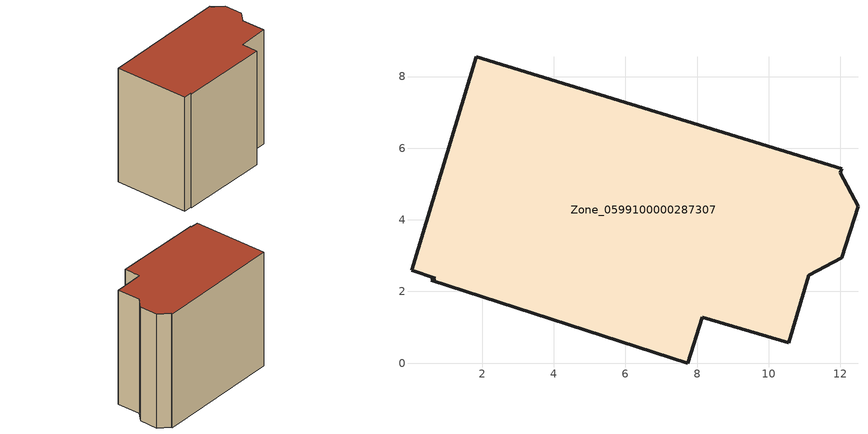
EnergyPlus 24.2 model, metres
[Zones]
Zone_0599100000287307
 floor ground (C_G): 7.74,0 0.58,2.31 0.69,2.38 0.03,2.59 1.84,8.55 12.03,5.43 11.99,5.31 12.49,4.38 12.04,2.94 11.12,2.45 10.56,0.57 8.15,1.28 z0
 wall outside (C_F): 12.03,5.43 1.84,8.55 0.03,2.59 0.69,2.38 0.58,2.31 7.74,0 8.15,1.28 10.56,0.57 11.12,2.45 12.04,2.94 12.49,4.38 11.99,5.31 12.03,5.43 z0:9.91
 roof outside (C_R): 0.58,2.31 7.74,0 8.15,1.28 10.56,0.57 11.12,2.45 12.04,2.94 12.49,4.38 11.99,5.31 12.03,5.43 1.84,8.55 0.03,2.59 0.69,2.38 z9.91
[BUILDING]
Pand.0599100000287307: North Axis=0; Terrain=City; Loads Convergence Tolerance Value=0.04; Temperature Convergence Tolerance Value=0.4; Solar Distribution=FullExterior; Maximum Number of Warmup Days=25; Minimum Number of Warmup Days=1
[Site:Location]
Rotterdam.The.Hague.AP_ZH_NLD Design_Conditions: Latitude=51.96; Longitude=4.45; Time Zone=1; Elevation=-4.5
[SITE:GROUNDTEMPERATURE:BUILDINGSURFACE]
18, 18, 18, 18, 18, 18, 18, 18, 18, 18, 18, 18
[MATERIAL] Thermal Absorptance=0.9; Solar Absorptance=0.7; Visible Absorptance=0.7
Name | Roughness | Thickness | Conductivity | Density | Specific Heat
G.TC.1946 | MediumSmooth | 0.15 | 1 | 540 | 1210
F.TC.1946 | Rough | 0.3 | 0.857143 | 1920 | 840
R.TC.1946 | MediumRough | 0.2 | 0.909091 | 1500 | 1000
[CONSTRUCTION]
C_G: G.TC.1946
C_F: F.TC.1946
C_R: R.TC.1946
[ZONE]
Zone_0599100000287307: Type=1; Multiplier=1; Ceiling Height=Autocalculate; Volume=Autocalculate; Floor Area=autocalculate; Part of Total Floor Area=Yes
[ZONEINFILTRATION:DESIGNFLOWRATE]
Infil_Zone_0599100000287307: Zone or ZoneList or Space or SpaceList=Zone_0599100000287307; Schedule=AlwaysOn; Design Flow Rate Calculation Method=Flow/Area; Flow Rate per Floor Area=0.003; Constant Term Coefficient=1; Temperature Term Coefficient=0; Velocity Term Coefficient=0; Velocity Squared Term Coefficient=0
[HVACTEMPLATE:ZONE:IDEALLOADSAIRSYSTEM]
Zone_0599100000287307: Maximum Heating Supply Air Temperature=50; Minimum Cooling Supply Air Temperature=13; Maximum Heating Supply Air Humidity Ratio=0.0156; Minimum Cooling Supply Air Humidity Ratio=0.0077; Heating Limit=NoLimit; Cooling Limit=NoLimit; Dehumidification Control Type=ConstantSensibleHeatRatio; Cooling Sensible Heat Ratio=0.7; Dehumidification Setpoint=60; Humidification Control Type=None; Humidification Setpoint=30; Outdoor Air Method=None; Outdoor Air Flow Rate per Person=0.00944; Outdoor Air Flow Rate per Zone Floor Area=0; Outdoor Air Flow Rate per Zone=0; Demand Controlled Ventilation Type=None; Outdoor Air Economizer Type=NoEconomizer; Heat Recovery Type=None; Sensible Heat Recovery Effectiveness=0.7; Latent Heat Recovery Effectiveness=0.65
[ZONECONTROL:THERMOSTAT]
ThermostatControl_Zone_0599100000287307: Zone or ZoneList=Zone_0599100000287307; Control Type Schedule=DualSetpointControlType; Control 1=Thermostat_Zone_0599100000287307; Temperature Difference Between Cutout And Setpoint=0
[THERMOSTATSETPOINT:DUALSETPOINT]
Thermostat_Zone_0599100000287307: Heating Setpoint Temperature Schedule=HeatingSetpoint_Zone_0599100000287307; Cooling Setpoint Temperature Schedule=CoolingSetpoint_Zone_0599100000287307
[SCHEDULE:COMPACT]
HeatingSetpoint_Zone_0599100000287307: Through: 12/31, For: AllDays, Until: 24:00, 21
CoolingSetpoint_Zone_0599100000287307: Through: 12/31, For: AllDays, Until: 24:00, 24
DualSetpointControlType: Through: 12/31, For: AllDays, Until: 24:00, 4
AlwaysOn: Through: 12/31, For: AllDays, Until: 24:00, 1
